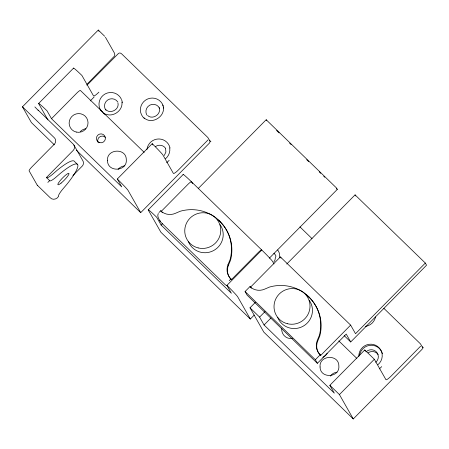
<?xml version="1.0" encoding="UTF-8"?>
<svg xmlns="http://www.w3.org/2000/svg" width="449" height="449" viewBox="0 0 449 449"><rect width="100%" height="100%" fill="white"/><g stroke="black" fill="none" stroke-linecap="round" stroke-linejoin="round"><path stroke-width="0.67" d="M121.926 102.075C123.155 110.353 113.131 117.672 105.436 114.007M275.585 256.637L274.934 260.224L273.901 261.818M158.284 213.483C156.853 216.295 158.94 219.157 160.321 221.503M273.991 263.939L272.61 261.503A13.56 0.679 44.7 0 0 261.806 250.054A4.518 0.791 -45.9 0 0 258.209 252.518L231.443 279.615L229.798 277.701A13.386 13.161 -29.6 0 1 228.019 264.624L230.113 259.533A40.685 40 -29.6 0 0 180.33 211.215L175.447 213.309A13.391 13.167 -29.6 0 1 162.196 212.046L160.77 210.716L158.985 212.517M230.208 278.414A13.386 13.161 -29.6 0 1 228.423 265.342L230.522 260.246A40.685 40 -29.6 0 0 217.299 219.32M251.384 288.129L250.435 287.242L280.378 256.929L350.641 325.121L320.698 355.423L319.059 353.509A13.386 13.161 -29.6 0 1 317.275 340.437L319.368 335.341A40.685 40 -29.6 0 0 269.585 287.029L264.708 289.117A13.391 13.167 -29.6 0 1 251.451 287.854L250.026 286.524L245.07 291.541L247.102 295.122L317.364 363.308L346.241 334.084L350.714 341.964L426.55 265.207L425.332 263.063L355.069 194.872L286.737 264.034M320.698 355.423L319.464 354.227A13.386 13.161 -29.6 0 1 317.679 341.15L319.778 336.06A40.685 40 -29.6 0 0 305.449 294.263M164.283 155.438L165.9 152.043L165.574 148.439M208.05 139.892L178.741 169.643A6.78 1.19 -45.9 0 1 173.37 173.387L162.998 155.124A13.56 0.679 44.7 0 0 152.194 143.68L117.29 179.005L121.769 186.885L51.506 118.693L47.027 110.819A13.56 0.679 44.7 0 0 38.67 103.668L47.875 119.872M420.612 346.179L391.304 375.931A6.78 1.19 -45.9 0 1 385.932 379.674L374.337 359.262L364.756 349.962L329.852 385.293L334.325 393.167L264.063 324.981L259.589 317.101L250.009 307.806L255.414 302.329M165.529 158.75C168.745 156.005 170.317 152.104 169.744 147.901M54.357 144.847L31.402 122.571L22.45 106.811L98.286 30.061L104.673 36.257M38.681 103.427L73.58 68.102M51.506 118.693L76.891 93.005A4.518 0.791 -45.9 0 1 80.466 90.507L144.208 152.363M86.977 84.266L114.602 55.945L114.832 54.941L114.327 52.903L105.403 37.194M90.232 100.93L94.138 96.978M77.705 164.603L74.512 161.505A40.685 7.128 -45.9 0 0 57.062 170.373L53.437 173.538A13.391 2.346 -45.9 0 1 46.64 177.798L46.438 177.512L73.209 150.415A4.518 4.445 -29.6 0 0 73.193 144.107L38.058 110.011M47.847 182.417L49.631 180.61L46.438 177.512M72.918 175.531L82.161 166.175A4.518 4.445 -29.6 0 0 82.863 160.776L73.911 145.016M76.403 150.247L140.705 212.658L209.313 143.214A2.262 2.223 -29.6 0 0 209.661 140.515L207.881 137.551L121.651 53.869L120.54 53.128L119.299 53.016M148.293 209.806L183.198 174.481M162.6 212.764L161.18 211.428L187.951 184.331A4.518 0.791 -45.9 0 1 191.527 181.839L261.789 250.026L226.908 285.384L231.381 293.264L161.118 225.072L156.645 217.193A13.56 0.679 44.7 0 0 148.282 210.048L160.899 232.251L250.323 319.031L254.241 315.063M161.118 225.072L162.583 223.591M198.379 188.367L266.111 119.81M229.248 280.709L231.033 278.896M269.338 258.181L337.294 189.399L336.481 187.968L266.218 119.782L266.762 120.736M259.589 317.101L264.994 311.628M264.063 324.981L270.96 318.004M317.364 363.308L315.333 359.728L320.294 354.71M425.332 263.063L355.524 333.714L350.641 325.121M383.844 308.323L420.438 343.839L422.223 346.802A2.262 2.223 -29.6 0 1 421.875 349.502L353.268 418.939L339.433 394.587L374.337 359.262M118.732 53.212L89.317 82.863A6.78 1.19 -45.9 0 1 86.853 85.125M147.558 115.472C152.621 120.22 161.719 114.035 159.109 107.608M143.989 117.806C152.262 125.518 166.972 115.533 162.757 105.027M105.515 109.281C109.926 114.635 119.703 109.595 117.935 102.888M209.661 140.515L210.901 141.609M422.223 346.802L423.463 347.896M276.567 130.468L279.076 132.898M289.616 143.13L291.12 144.589M306.678 159.687L308.688 161.64M319.228 171.866L320.732 173.325M323.74 176.249L324.745 177.226M336.29 188.423L337.294 189.399M299.949 226.902L311.982 238.582M344.192 335.633L350.714 341.964M338.793 340.886L356.86 358.42M245.07 291.541L315.333 359.728M230.618 278.818L231.443 279.615M329.852 385.293L339.433 394.587M353.268 418.939L263.844 332.159L250.009 307.806M22.45 106.811L54.385 137.809A4.518 4.445 -29.6 0 1 54.408 144.118L31.879 166.921A4.518 0.791 -45.9 0 0 29.112 170.85L37.25 185.173L50.024 197.571C52.443 200.434 56.821 199.435 58.589 196.365L58.432 196.09A13.386 2.346 -45.9 0 1 63.197 188.614L66.598 184.64A40.685 7.128 -45.9 0 0 60.256 173.477L56.63 176.637A13.391 2.346 -45.9 0 1 49.833 180.902L49.631 180.61M34.865 106.913L38.255 110.437M100.756 110.263L102.843 112.441M378.092 354.514L376.829 353.15A7.235 7.111 -29.6 0 0 368.073 352.841M273.884 253.242L275.147 254.605A7.235 7.111 -29.6 0 1 276.006 256.25M165.529 148.226L164.272 146.862A7.235 7.111 -29.6 0 0 155.511 146.554M355.069 194.872L355.675 195.949M364.756 349.962L365.441 351.174M308.755 296.733L309.165 297.446M280.378 256.929L281.029 258.08M317.275 340.437L317.679 341.15M219.499 220.919L219.909 221.638M192.57 183.669L191.527 181.839A13.56 0.679 44.7 0 0 183.186 174.717M250.026 286.524L250.435 287.242M98.286 30.061L98.971 31.273M228.019 264.624L228.423 265.342M152.194 143.68L152.873 144.875M250.323 319.031L237.706 296.828A13.56 0.679 44.7 0 0 226.908 285.384M160.77 210.716L161.18 211.428M140.705 212.658L128.094 190.449A13.56 0.679 44.7 0 0 117.29 179.005M279.357 254.274L279.435 257.305M159.866 220.431A4.518 4.445 -29.6 0 0 161.039 222.412L224.915 284.402A4.518 4.445 -29.6 0 0 226.936 285.519M220.049 224.579A18.083 17.78 -29.6 0 1 213.662 250.531A18.083 17.78 -29.6 0 1 188.457 241.708M277.678 250.014A11.753 11.556 -29.6 0 1 279.514 253.808M118.104 169.385A9.491 9.334 -29.6 0 1 124.468 165.877M146.946 149.517A11.753 11.556 -29.6 0 1 170.042 148.024M121.64 99.852A11.753 11.556 -29.6 0 1 122.33 102.787M105.296 114.467A11.753 11.556 -29.6 0 1 103.253 113.159M100.823 110.482A11.753 11.556 -29.6 0 1 105.173 93.931A11.753 11.556 -29.6 0 1 121.41 99.291M98.241 142.788A4.518 4.445 -29.6 0 1 105.307 137.276M80.343 131.557A9.491 9.334 -29.6 0 1 85.759 128.74M73.574 68.338A13.56 0.679 44.7 0 1 81.931 75.488L93.527 95.901A6.78 1.19 -45.9 0 0 98.898 92.163M105.93 110.241A7.235 7.111 -29.6 0 1 107.642 100.037A7.235 7.111 -29.6 0 1 117.823 102.03M169.161 160.349A6.78 1.19 -45.9 0 1 166.697 162.611M146.806 115A7.235 7.111 -29.6 0 1 149.904 105.105A7.235 7.111 -29.6 0 1 159.692 108.467M163.498 106.907A11.753 11.556 -29.6 0 1 163.711 108.102M144.398 118.519A11.753 11.556 -29.6 0 1 145.56 100.127A11.753 11.556 -29.6 0 1 163.167 105.745M37.463 185.252A4.518 0.791 -45.9 0 1 37.25 185.173M309.305 300.392A18.083 17.78 -29.6 0 1 302.918 326.339A18.083 17.78 -29.6 0 1 277.712 317.516M327.175 353.397A9.042 8.89 -29.6 0 1 322.837 357.252M358.846 356.551A11.753 11.556 -29.6 0 1 375.313 345.129A11.753 11.556 -29.6 0 1 377.89 364.711M375.74 362.298A7.235 7.111 -29.6 0 0 377.076 352.723L375.813 351.359A7.235 7.111 -29.6 0 0 366.087 351.859M382.082 352.56A11.753 11.556 -29.6 0 1 382.458 353.717M359.587 355.204A11.753 11.556 -29.6 0 1 381.846 352.005M330.324 376.127A9.491 9.334 -29.6 0 1 337.031 372.165M292.507 338.49A9.491 9.334 -29.6 0 1 281.748 328.281M375.527 316.943A11.753 11.556 -29.6 0 1 365.447 326.378M381.717 366.631A6.78 1.19 -45.9 0 1 379.259 368.898M107.507 160.697C107.535 172.713 127.499 171.524 126.298 159.591C126.276 147.581 106.306 148.765 107.507 160.697M320.07 366.985C320.092 378.995 340.061 377.811 338.855 365.879C338.832 353.863 318.863 355.052 320.07 366.985M198.155 247.921A18.083 17.78 -29.6 0 0 220.139 225.667A18.083 17.78 -29.6 0 0 189.983 218.197A18.083 17.78 -29.6 0 0 198.155 247.921M99.762 142.67A4.518 4.445 -29.6 0 0 105.257 137.108A4.518 4.445 -29.6 0 0 97.719 135.239A4.518 4.445 -29.6 0 0 99.762 142.67M76.263 132.073A9.491 9.334 -29.6 0 0 87.678 120.27A9.491 9.334 -29.6 0 0 71.801 116.516A9.491 9.334 -29.6 0 0 76.263 132.073M61.081 183.108A7.908 1.386 -45.9 0 0 69.006 173.488A7.908 1.386 -45.9 0 0 60.2 180.582A7.908 1.386 -45.9 0 0 61.081 183.108M287.411 323.729A18.083 17.78 -29.6 0 0 309.395 301.481A18.083 17.78 -29.6 0 0 279.239 294.011A18.083 17.78 -29.6 0 0 287.411 323.729"/></g></svg>
